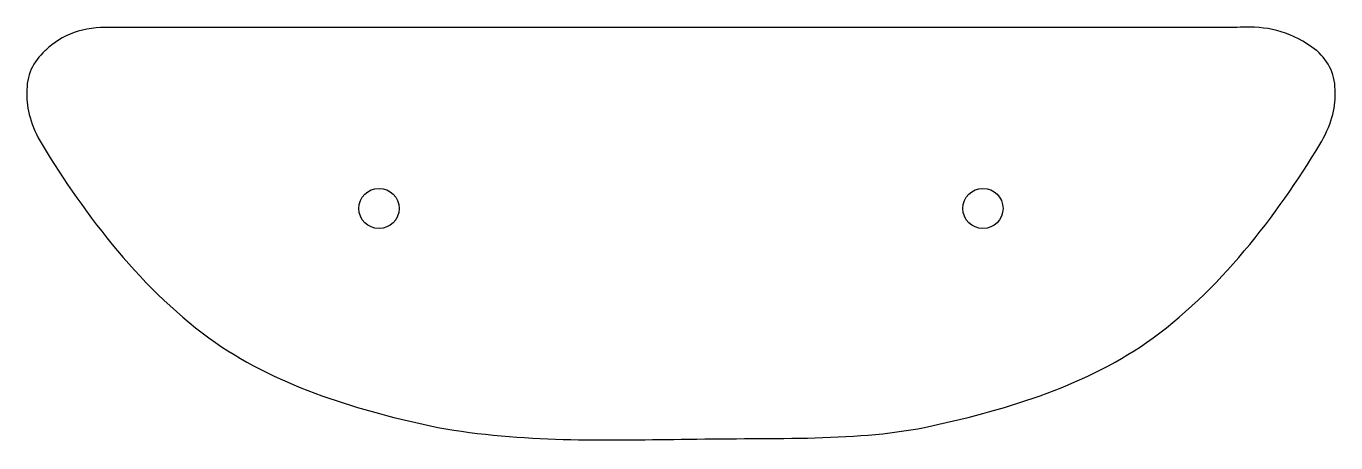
# Model space of a CAD drawing. Extents: x 29 to 159, y 242 to 283.
import ezdxf

# ---------------------------------------------------------------- set-up
doc = ezdxf.new("R2010")
doc.units = 0
doc.layers.add('Layer_1', color=7, linetype='CONTINUOUS')

msp = doc.modelspace()

# ---------------------------------------------------------------- linework, layer by layer
at = {"layer": 'Layer_1', "color": 7}
for p, q in [((94.847802, 283.119371), (37.318563, 283.119371)), ((149.060927, 283.119371), (94.847802, 283.119371)), ((150.145719, 283.163454), (150.145719, 283.163454)), ((64.050302, 267.156149), (64.050302, 267.156149)), ((124.066622, 267.156149), (124.066622, 267.156149))]:
    msp.add_line(p, q, dxfattribs=at)
for points in [[(37.318563, 283.119371), (34.807807, 283.258393), (32.462462, 282.408989), (30.915647, 280.861593)], [(150.145719, 283.163454), (149.791778, 283.158741), (149.42969, 283.143049), (149.060927, 283.119371)], [(157.201275, 280.861593), (154.78186, 282.704504), (152.623311, 283.196474), (150.145719, 283.163454)], [(30.845091, 280.799843), (29.692665, 279.765978), (28.990651, 278.381904), (29.063563, 276.610593)], [(30.915647, 280.861593), (30.893069, 280.841866), (30.867336, 280.819796), (30.845091, 280.799843)], [(157.27183, 280.799843), (157.250398, 280.821884), (157.223025, 280.839805), (157.201275, 280.861593)], [(159.053358, 276.610593), (159.126276, 278.381904), (158.42427, 279.765978), (157.27183, 280.799843)], [(29.063563, 276.610593), (29.007915, 275.083291), (29.455166, 273.356006), (30.580508, 271.495315)], [(157.527594, 271.495315), (158.652935, 273.356006), (159.109009, 275.083291), (159.053358, 276.610593)], [(30.580508, 271.495315), (34.767881, 264.571924), (40.642876, 256.825686), (47.804883, 251.84559)], [(140.312038, 251.84559), (147.474045, 256.825686), (153.340223, 264.571924), (157.527594, 271.495315)], [(62.048288, 265.154149), (62.048288, 266.258682), (62.945704, 267.156149), (64.050302, 267.156149)], [(64.050302, 267.156149), (65.1549, 267.156149), (66.052316, 266.258682), (66.052316, 265.154149)], [(122.064608, 265.154149), (122.064608, 266.258682), (122.962024, 267.156149), (124.066622, 267.156149)], [(124.066622, 267.156149), (125.17122, 267.156149), (126.059816, 266.258682), (126.059816, 265.154149)], [(64.050302, 263.160954), (62.945704, 263.160954), (62.048288, 264.049616), (62.048288, 265.154149)], [(66.052316, 265.154149), (66.052316, 264.049616), (65.1549, 263.160954), (64.050302, 263.160954)], [(124.066622, 263.160954), (122.962024, 263.160954), (122.064608, 264.049616), (122.064608, 265.154149)], [(126.059816, 265.154149), (126.059816, 264.049616), (125.17122, 263.160954), (124.066622, 263.160954)], [(47.804883, 251.84559), (54.262692, 247.355237), (62.170547, 245.04807), (69.879955, 243.414201)], [(118.245788, 243.414201), (125.955194, 245.04807), (133.85423, 247.355237), (140.312038, 251.84559)], [(69.879955, 243.414201), (78.382122, 241.885827), (86.567546, 242.165368), (94.062872, 242.232424)], [(94.062872, 242.232424), (102.378665, 242.427411), (111.190137, 241.98579), (118.245788, 243.414201)]]:
    msp.add_open_spline(points, degree=3, dxfattribs=at)

doc.saveas('drawing.dxf')
